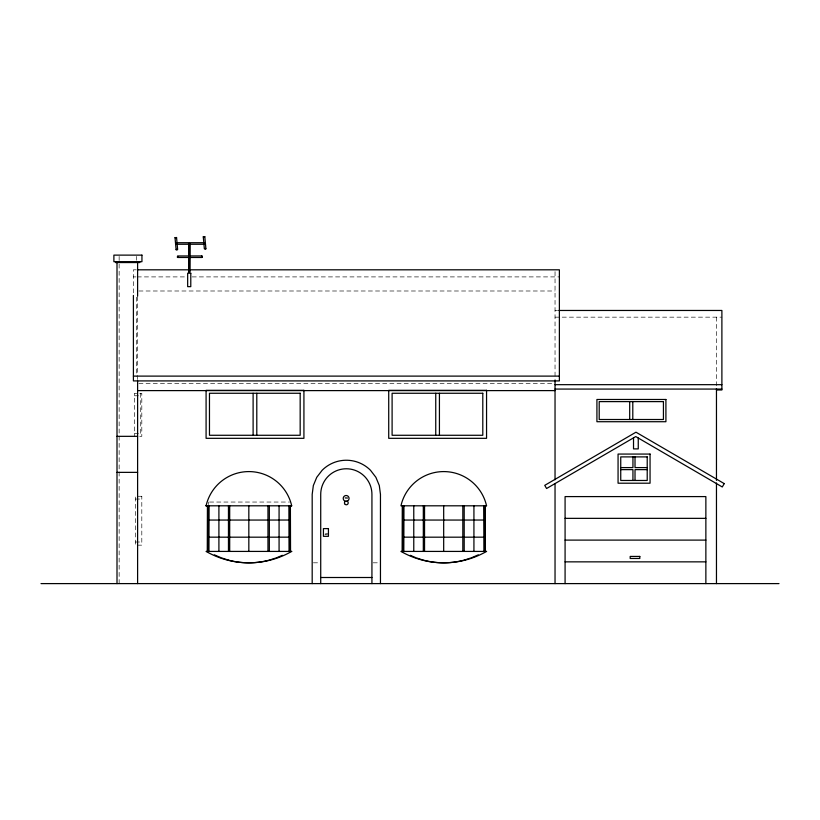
<?xml version="1.0" encoding="UTF-8"?>
<svg xmlns="http://www.w3.org/2000/svg" width="820" height="820" viewBox="0 0 820 820"><rect width="100%" height="100%" fill="white"/><g stroke="black" fill="none" stroke-linecap="round" stroke-linejoin="round"><path stroke-width="0.61" stroke-dasharray="4.1 3.07" d="M135.966 269.811L133.404 269.811L133.404 294.657M133.404 276.904L135.956 276.904M137.237 276.904L187.062 276.904M192.177 276.904L559.383 276.904M138.887 290.997L555.037 290.997M555.037 310.462L557.59 310.462M555.037 317.155L721.887 317.155M138.887 383.565L553.766 383.565M134.347 395.783L140.722 395.783M134.347 433.544L140.722 433.544M139.708 436.301L141.809 436.301L141.809 393.333L134.347 393.333L134.347 436.301M135.433 499.052L141.809 499.052M209.551 502.045L289.542 502.045M135.433 542.01L141.809 542.01M313.404 562.817L318.283 562.817M373.151 562.817L379.25 562.817M716.465 317.155L716.465 387.358M555.037 271.656L555.037 382.294M208.28 502.045L208.28 504.597M140.722 393.333L140.722 436.301M137.606 296.543L137.606 379.762M136.684 256.393L136.684 260.227M136.684 297.24L136.684 376.39M119.146 256.393L119.146 262.779M119.146 264.05L119.146 583.174M141.809 496.264L135.433 496.264L135.433 545.156L141.809 545.156L141.809 496.264"/><path stroke-width="1.23" d="M208.352 505.796L208.208 551.409L208.957 551.419L209.1 505.807L206.086 505.807L291.694 505.807L289.542 505.878M402.138 551.409L402.282 505.796L403.03 505.807M402.958 528.613L403.03 507.067M175.049 237.728L176.556 237.533L177.643 249.567L176.874 250.008L176.105 249.68L175.019 237.636L176.556 237.533M176.105 249.68L176.679 249.27M203.278 236.826L204.815 236.724L205.902 248.767L205.133 249.198L204.364 248.87L203.278 236.826L204.815 236.724M205.871 248.87L205.328 248.429M178.135 257.101L177.345 257.254L177.571 255.973L201.904 255.942L202.407 256.711L201.904 257.48L177.704 257.48M276.842 557.682L282.336 555.314M471.705 557.682L478.296 554.843M327.282 533.943L325.243 534.22M275.704 558.061L270.036 559.916A78.658 78.658 0 0 1 227.704 559.916M470.567 558.061L464.899 559.916A78.658 78.658 0 0 1 422.566 559.916L416.939 558.061M201.904 255.942L201.904 257.48M345.159 497.935L347.485 498.027M177.222 242.72L203.852 242.72L203.852 244.257L175.962 244.257L175.962 243.109M188.487 243.54L189.973 243.54M189.748 243.95L188.713 243.95L188.692 271.902L189.748 271.902L189.748 243.95L189.604 271.902M137.237 269.811L559.383 269.811L559.383 380.91L133.404 380.91L133.404 295.425M558.861 310.462L721.887 310.462L721.887 389.971L716.793 389.971M133.404 376.113L559.383 376.113M555.037 384.672L721.887 384.672M555.037 389.069L721.887 389.069M137.606 390.607L555.037 390.607M117.004 436.332L137.606 436.332M620.74 467.595L632.938 467.595L632.938 456.894M647.216 467.595L635.018 467.595L635.018 456.894M620.74 469.634L632.938 469.634L632.938 480.469M647.216 469.634L635.018 469.634L635.018 480.469M117.004 472.361L137.606 472.361M565.082 518.353L705.866 518.353M209.059 520.054L228.462 520.054M229.692 520.054L267.966 520.054M269.329 520.054L288.896 520.034M403.911 520.054L423.315 520.054M424.545 520.054L462.818 520.054M464.192 520.054L483.749 520.034M269.329 537.182L288.896 537.161M229.692 537.182L267.966 537.182M424.545 537.182L462.818 537.182M464.192 537.182L483.749 537.161M565.082 540.103L705.866 540.103M565.082 561.854L705.866 561.854M320.722 577.505L371.931 577.505M41 583.604L779 583.604M403.86 537.161L423.007 537.182M208.997 537.161L228.155 537.182M208.177 505.807L207.429 505.796L207.275 551.409L208.024 551.419M222.076 558.061L227.745 559.916M410.307 555.314L415.801 557.682M214.358 554.843L220.949 557.682M485.255 505.796L485.399 551.409M289.675 505.796L289.819 551.409M716.465 388.629L716.465 480.397M716.465 482.949L716.465 583.604M705.866 583.604L705.866 496.592L565.082 496.592L565.082 583.604M638.257 438.013L638.257 448.888L633.522 448.888L633.522 437.859M632.794 401.615L632.794 419.502M629.698 401.615L629.698 419.502M555.037 380.839L555.037 479.792M555.037 483.585L555.037 583.604M473.929 505.807L473.929 551.419M464.192 505.807L464.192 551.419M462.818 505.807L462.818 551.419M443.681 505.807L443.681 551.419M439.428 393.262L439.428 435.276M435.748 393.262L435.748 435.276M424.545 505.807L424.545 551.419M423.315 505.807L423.315 551.419M413.772 505.807L413.772 551.419M402.886 505.807L402.886 528.613M380.459 583.604L380.459 494.378L379.301 485.542L375.888 477.301L370.466 470.239A34.143 34.143 0 0 0 322.178 470.239L316.756 477.301L313.342 485.542L312.184 494.378L312.184 583.604M371.931 583.604L371.931 494.378A25.604 25.604 0 0 0 346.327 468.773A25.604 25.604 0 0 0 320.722 494.378L320.722 583.604M279.077 505.807L279.077 551.419M269.329 505.807L269.329 551.419M267.966 505.807L267.966 551.419M256.793 393.262L256.793 435.276M253.113 393.262L253.113 435.276M248.829 505.807L248.829 551.419M229.692 505.807L229.692 551.419M228.462 505.807L228.462 551.419M218.909 505.807L218.909 551.419M189.492 243.95L189.492 271.902M189.225 243.95L189.369 271.902M189.092 243.95L189.092 271.902M188.959 243.95L188.959 271.902M188.856 243.95L188.764 271.902M139.769 261.703L139.769 262.554L115.517 262.554L115.517 261.703M137.606 262.554L137.606 296.204M137.606 380.921L137.606 583.604M117.004 262.554L117.004 583.604M345.302 501.215A2.921 2.921 0 0 1 343.795 496.674A2.921 2.921 0 0 1 348.582 496.807A2.921 2.921 0 0 1 346.819 501.266M206.086 505.807A43.88 43.88 0 0 1 291.694 505.807M403.214 505.796L403.061 551.409L403.809 551.419L403.963 505.807L403.214 505.796M724.234 483.615L722.276 486.977L635.756 436.558L546.581 488.515L544.746 485.348L635.971 432.191L724.234 483.615M290.393 505.796L288.896 505.807L289.04 551.419L290.536 551.409L290.393 505.796M484.528 505.796L483.749 505.807L483.902 551.419L484.681 551.409L484.528 505.796M141.942 255.122L113.888 255.122L113.888 261.703L141.942 261.703L141.942 255.122M190.783 273.214L187.667 273.214L187.667 286.651L190.783 286.651L190.783 273.214M303.923 390.34L206.086 390.34L206.086 438.321L303.923 438.321L303.923 390.34M486.557 390.34L388.721 390.34L388.721 438.321L486.557 438.321L486.557 390.34M300.171 393.262L209.469 393.262L209.469 435.276L300.171 435.276L300.171 393.262M482.795 393.262L392.103 393.262L392.103 435.276L482.795 435.276L482.795 393.262M665.912 399.483L596.919 399.483L596.919 421.716L665.912 421.716L665.912 399.483M663.431 401.615L599.205 401.615L599.205 419.502L663.431 419.502L663.431 401.615M650.055 454.065L618.065 454.065L618.065 483.205L650.055 483.205L650.055 454.065M647.216 456.894L620.74 456.894L620.74 480.469L647.216 480.469L647.216 456.894M486.557 505.807L400.949 505.807A43.88 43.88 0 0 1 486.557 505.807M328.441 528.603L323.428 528.603L323.428 536.321L328.441 536.321L328.441 528.603M291.694 551.419L206.086 551.419A86.038 86.038 0 0 0 291.694 551.419M486.557 551.419L400.949 551.419A86.038 86.038 0 0 0 486.557 551.419M639.805 556.431L630.191 556.431L630.191 558.471L639.805 558.471L639.805 556.431M345.281 504.454A1.865 1.865 0 0 0 348.203 503.039A1.865 1.865 0 0 0 345.517 501.225A1.865 1.865 0 0 0 345.281 504.454"/></g></svg>
